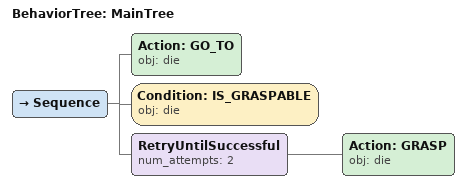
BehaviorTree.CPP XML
<root main_tree_to_execute="MainTree">
  <BehaviorTree ID="MainTree">
    <Sequence>
      <!-- Go to die -->
      <Action ID="GO_TO" obj="die" />
      <!-- Check die is graspable before GRASP -->
      <Condition ID="IS_GRASPABLE" obj="die" />
      <!-- Retry GRASP die up to 2 attempts -->
      <RetryUntilSuccessful num_attempts="2">
        <!-- Grasp die -->
        <Action ID="GRASP" obj="die" />
      </RetryUntilSuccessful>
    </Sequence>
  </BehaviorTree>
</root>
